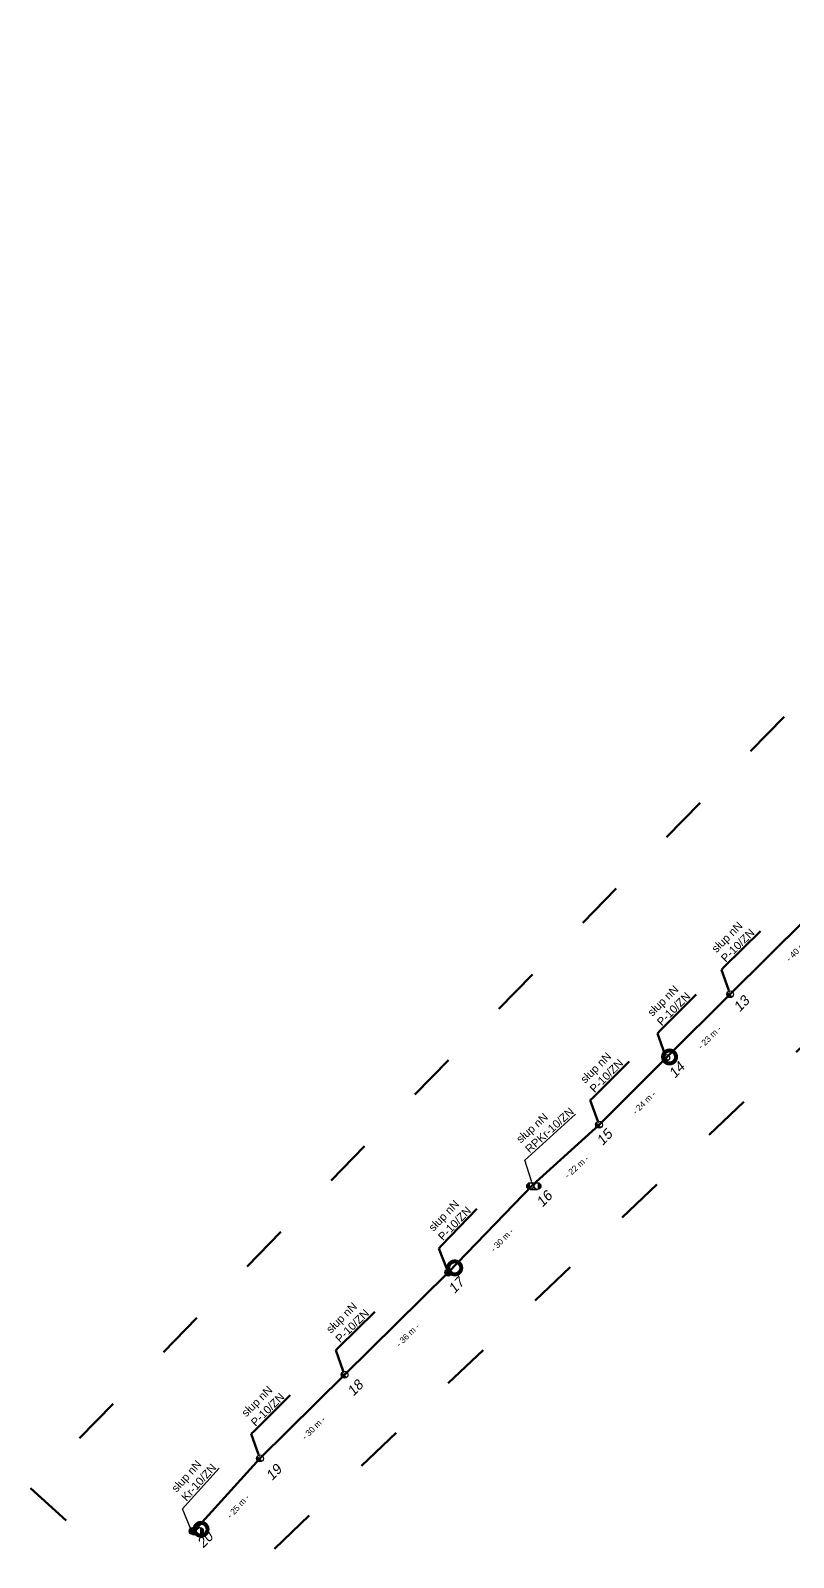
# Model space of a CAD drawing. Header units: metres. Extents: x 7531025 to 7555771, y 5771206 to 5789306.
# Drawn here: x 7549810.4 to 7550001, y 5784837.2 to 5785218.9 of the extents above; entities that cross this region are included whole.
import ezdxf
from ezdxf import colors
from ezdxf.entities.mleader import LeaderData, LeaderLine
from ezdxf.math import Vec2, Vec3

# ---------------------------------------------------------------- set-up
doc = ezdxf.new("R2010")
doc.units = ezdxf.units.M
doc.linetypes.add('GCAD_ISO03W100', pattern=[30, 12, -18])
for name, color, linetype, lineweight in [('!TELE', 30, 'SCARPLINE1A', 50), ('!trafo_05-1069', 6, 'GCAD_ISO03W100', 50), ('_numery slupow etap 4 cz. 2', 7, 'Continuous', 40)]:
    doc.layers.add(name, color=color, linetype=linetype, lineweight=lineweight)
for name, color, linetype in [('!wymiary', 7, 'Continuous'), ('_MM mufy', 3, 'Continuous'), ('_MM opisy', 7, 'Continuous'), ('_MM slupy', 5, 'Continuous')]:
    doc.layers.add(name, color=color, linetype=linetype)
doc.styles.get("Standard").update_dxf_attribs({"font": 'ARIAL.TTF'})
doc.linetypes.add('SCARPLINE1A', pattern='A,2,[150,AAA.SHX,S=1,R=0,X=0,Y=0],1e-11', length=2)
doc.dimstyles.new('opis linie', dxfattribs={"dimtxt": 1.5, "dimasz": 0.18, "dimexe": 0.18, "dimexo": 0.0625, "dimgap": 2.5, "dimtad": 4, "dimdec": 0, "dimzin": 0, "dimdsep": 46, "dimtxsty": 'Standard', "dimcen": 0.09, "dimse1": 1, "dimse2": 1, "dimsd1": 1, "dimsd2": 1, "dimclrt": 256, "dimadec": 0, "dimazin": 0, "dimtfac": 1, "dimtdec": 0, "dimtofl": 0, "dimtmove": 0, "dimatfit": 3, "dimfxl": 1, "dimtfill": 1, "dimtolj": 1, "dimtzin": 0, "dimarcsym": 0})

# ---------------------------------------------------------------- blocks, each defined once
blk = doc.blocks.new('*D268')
at = {"layer": 'Defpoints', "color": 0}
for p in [(7549867.71, 5784862), (7549868.27, 5784861.5), (7549850.84, 5784843.39)]:
    blk.add_point(p, dxfattribs=at)
at = {"layer": '!wymiary', "insert": (7549862.25, 5784850), "char_height": 1.5, "attachment_point": 5, "rotation": 47.8151, "bg_fill": 3, "box_fill_scale": 1.1, "bg_fill_color": 9, "bg_fill_true_color": 13158600, "bg_fill_transparency": 0}
blk.add_mtext('\\A1;- 25 m -', dxfattribs=at)
blk = doc.blocks.new('*D269')
at = {"layer": 'Defpoints', "color": 0}
for p in [(7549888.84, 5784882.89), (7549889.37, 5784882.36), (7549867.71, 5784862)]:
    blk.add_point(p, dxfattribs=at)
at = {"layer": '!wymiary', "insert": (7549881.1, 5784869.59), "char_height": 1.5, "attachment_point": 5, "rotation": 44.6755, "bg_fill": 3, "box_fill_scale": 1.1, "bg_fill_color": 9, "bg_fill_true_color": 13158600, "bg_fill_transparency": 0}
blk.add_mtext('\\A1;- 30 m -', dxfattribs=at)
blk = doc.blocks.new('*D270')
at = {"layer": 'Defpoints', "color": 0}
for p in [(7549914.75, 5784908.43), (7549915.27, 5784907.89), (7549888.84, 5784882.89)]:
    blk.add_point(p, dxfattribs=at)
at = {"layer": '!wymiary', "insert": (7549904.61, 5784892.8), "char_height": 1.5, "attachment_point": 5, "rotation": 44.5857, "bg_fill": 3, "box_fill_scale": 1.1, "bg_fill_color": 9, "bg_fill_true_color": 13158600, "bg_fill_transparency": 0}
blk.add_mtext('\\A1;- 36 m -', dxfattribs=at)
blk = doc.blocks.new('*D271')
at = {"layer": 'Defpoints', "color": 0}
for p in [(7549935.84, 5784930.31), (7549936.38, 5784929.79), (7549914.75, 5784908.43)]:
    blk.add_point(p, dxfattribs=at)
at = {"layer": '!wymiary', "insert": (7549928.18, 5784916.58), "char_height": 1.5, "attachment_point": 5, "rotation": 46.0625, "bg_fill": 3, "box_fill_scale": 1.1, "bg_fill_color": 9, "bg_fill_true_color": 13158600, "bg_fill_transparency": 0}
blk.add_mtext('\\A1;- 30 m -', dxfattribs=at)
blk = doc.blocks.new('*D272')
at = {"layer": 'Defpoints', "color": 0}
for p in [(7549952.46, 5784945.39), (7549952.96, 5784944.83), (7549935.84, 5784930.31)]:
    blk.add_point(p, dxfattribs=at)
at = {"layer": '!wymiary', "insert": (7549946.84, 5784934.88), "char_height": 1.5, "attachment_point": 5, "rotation": 42.1931, "bg_fill": 3, "box_fill_scale": 1.1, "bg_fill_color": 9, "bg_fill_true_color": 13158600, "bg_fill_transparency": 0}
blk.add_mtext('\\A1;- 22 m -', dxfattribs=at)
blk = doc.blocks.new('*D273')
at = {"layer": 'Defpoints', "color": 0}
for p in [(7549969.24, 5784962.12), (7549969.77, 5784961.59), (7549952.46, 5784945.39)]:
    blk.add_point(p, dxfattribs=at)
at = {"layer": '!wymiary', "insert": (7549963.68, 5784950.92), "char_height": 1.5, "attachment_point": 5, "rotation": 44.9214, "bg_fill": 3, "box_fill_scale": 1.1, "bg_fill_color": 9, "bg_fill_true_color": 13158600, "bg_fill_transparency": 0}
blk.add_mtext('\\A1;- 24 m -', dxfattribs=at)
blk = doc.blocks.new('*D274')
at = {"layer": 'Defpoints', "color": 0}
for p in [(7549985.22, 5784978.02), (7549985.74, 5784977.49), (7549969.24, 5784962.12)]:
    blk.add_point(p, dxfattribs=at)
at = {"layer": '!wymiary', "insert": (7549980.06, 5784967.22), "char_height": 1.5, "attachment_point": 5, "rotation": 44.8652, "bg_fill": 3, "box_fill_scale": 1.1, "bg_fill_color": 9, "bg_fill_true_color": 13158600, "bg_fill_transparency": 0}
blk.add_mtext('\\A1;- 23 m -', dxfattribs=at)
blk = doc.blocks.new('*D275')
at = {"layer": 'Defpoints', "color": 0}
for p in [(7550013.36, 5785005.92), (7550013.88, 5785005.38), (7549985.22, 5784978.02)]:
    blk.add_point(p, dxfattribs=at)
at = {"layer": '!wymiary', "insert": (7550002.11, 5784989.11), "char_height": 1.5, "attachment_point": 5, "rotation": 44.7505, "bg_fill": 3, "box_fill_scale": 1.1, "bg_fill_color": 9, "bg_fill_true_color": 13158600, "bg_fill_transparency": 0}
blk.add_mtext('\\A1;- 40 m -', dxfattribs=at)
blk = doc.blocks.new('ZN')
at = {"layer": '_MM slupy', "transparency": 33554687}
h = blk.add_hatch(color=256, dxfattribs=at)
h.dxf.hatch_style = 1
h.paths.add_polyline_path([(0, -0.86), (0, 0.86, 1)])
at = {"layer": '_MM slupy'}
blk.add_circle((0, 0), 0.857, dxfattribs=at)
blk = doc.blocks.new('R')
at = {"layer": '_MM slupy', "transparency": 33554687}
h = blk.add_hatch(color=256, dxfattribs=at)
h.dxf.hatch_style = 1
h.paths.add_polyline_path([(-0.93, -0.86), (-0.93, 0.86, 1)])
h = blk.add_hatch(color=256, dxfattribs=at)
h.dxf.hatch_style = 1
h.paths.add_polyline_path([(0.93, 0.86), (0.93, -0.86, 1)])
at = {"layer": '_MM slupy'}
for points in [[(-0.93, 0.86), (0.93, 0.86)], [(-0.93, -0.86), (0.93, -0.86)]]:
    blk.add_lwpolyline(points, dxfattribs=at)
for centre in [(-0.93, 0), (0.93, 0)]:
    blk.add_circle(centre, 0.857, dxfattribs=at)
blk = doc.blocks.new('mufa')
at = {"layer": '_MM mufy'}
h = blk.add_hatch(color=256, dxfattribs=at)
h.dxf.hatch_style = 1
h.paths.add_polyline_path([(2.15, 0.12, 1), (-2.1, -0.05, 1)])
h.paths.add_polyline_path([(-1.1, -0.01, -1), (1.15, 0.08, -1)], flags=16)
h.paths.add_polyline_path([(-0.83, 0, -1), (0.88, 0.07, -1)], flags=0)
blk = doc.blocks.new('q')
at = {"layer": '_MM slupy'}
blk.add_blockref('ZN', (0, 0), dxfattribs=at)
at = {"layer": '_MM opisy'}
ml = blk.add_multileader_mtext('Standard', dxfattribs=at)
ml.set_content('\\pxql;słup nN\\PP-10/ZN', color=256)
ml.set_leader_properties()
ml.build(insert=Vec2(0, 0))
ml.multileader.update_dxf_attribs({"has_text_frame": 1, "text_left_attachment_type": 5, "text_right_attachment_type": 5, "dogleg_length": 1, "arrow_head_size": 1})
ctx = ml.context
ctx.base_point, ctx.char_height, ctx.arrow_head_size, ctx.landing_gap_size, ctx.plane_origin = Vec3(3.75, 5.9), 2, 1, 1, Vec3(1.72, -1.42)
ctx.left_attachment, ctx.right_attachment = 5, 5
notes = []
notes.append((ctx, [(0, (1, 1, 0), (2.75, 5.9), (1, 0), 1, [(0, [(0, 0), (2.75, 5.9)], 0, [])])]))
ctx.mtext.insert, ctx.mtext.flow_direction = Vec3(4.75, 11.7), 5
ctx.mtext.has_bg_fill, ctx.mtext.bg_color, ctx.mtext.bg_scale_factor, ctx.mtext.bg_transparency, ctx.mtext.use_window_bg_color = 1, -1023410175, 1, 0, 1
for ctx, leaders in notes:
    for number, flags, end, landing, length, lines in leaders:
        leader = LeaderData()
        leader.index, (leader.has_last_leader_line, leader.has_dogleg_vector, leader.attachment_direction) = number, flags
        leader.last_leader_point, leader.dogleg_vector, leader.dogleg_length = Vec3(end), Vec3(landing), length
        for number, points, colour, breaks in lines:
            line = LeaderLine()
            line.index, line.vertices, line.color, line.breaks = number, Vec3.list(points), colors.encode_raw_color(colour), breaks
            leader.lines.append(line)
        ctx.leaders.append(leader)

msp = doc.modelspace()

# ---------------------------------------------------------------- linework, layer by layer
at = {"layer": '!TELE'}
msp.add_lwpolyline([(7549850.84, 5784843.39), (7549867.71, 5784862), (7549888.84, 5784882.89), (7549914.75, 5784908.43), (7549935.84, 5784930.31), (7549952.46, 5784945.39), (7549969.24, 5784962.12), (7549985.22, 5784978.02), (7550013.36, 5785005.92), (7550033.7, 5785025.42), (7550047.49, 5785040.05), (7550060.64, 5785051.63), (7550077.71, 5785068.29), (7550090.67, 5785081.07), (7550108.71, 5785098.89), (7550124.36, 5785113.98), (7550142.29, 5785131.72), (7550160.25, 5785148.92), (7550175.43, 5785163.32), (7550190.94, 5785179.76), (7550220.49, 5785206.21)], dxfattribs=at)

# ---------------------------------------------------------------- next in the draw order: dimensions: what is measured, and where the dimension line sits
at = {"layer": '!wymiary'}
dim = msp.add_aligned_dim(p1=(7549850.84, 5784843.39), p2=(7549867.71, 5784862), distance=-0.75, dimstyle='opis linie', override={"dimpost": '- <> m -'}, dxfattribs=at)
dim.commit()
dim.dimension.update_dxf_attribs({"geometry": '*D268', "text_midpoint": (7549862.25, 5784850)})

# ---------------------------------------------------------------- next in the draw order: dimensions: what is measured, and where the dimension line sits
dim = msp.add_aligned_dim(p1=(7549867.71, 5784862), p2=(7549888.84, 5784882.89), distance=-0.75, dimstyle='opis linie', override={"dimpost": '- <> m -'}, dxfattribs=at)
dim.commit()
dim.dimension.update_dxf_attribs({"geometry": '*D269', "text_midpoint": (7549881.1, 5784869.59)})

# ---------------------------------------------------------------- next in the draw order: block references
at = {"layer": '!TELE', "rotation": 44.67546647423289}
msp.add_blockref('q', (7549867.71, 5784862), dxfattribs=at)

# ---------------------------------------------------------------- next in the draw order: dimensions: what is measured, and where the dimension line sits
at = {"layer": '!wymiary'}
dim = msp.add_aligned_dim(p1=(7549888.84, 5784882.89), p2=(7549914.75, 5784908.43), distance=-0.75, dimstyle='opis linie', override={"dimpost": '- <> m -'}, dxfattribs=at)
dim.commit()
dim.dimension.update_dxf_attribs({"geometry": '*D270', "text_midpoint": (7549904.61, 5784892.8)})

# ---------------------------------------------------------------- next in the draw order: block references
at = {"layer": '!TELE', "rotation": 44.58569204245125}
msp.add_blockref('q', (7549888.84, 5784882.89), dxfattribs=at)

# ---------------------------------------------------------------- next in the draw order: texts
at = {"layer": '_numery slupow etap 4 cz. 2', "oblique": 10}
msp.add_text('19', height=2.5, rotation=45.7959, dxfattribs=at).set_placement((7549870.69, 5784856.26))

# ---------------------------------------------------------------- next in the draw order: dimensions: what is measured, and where the dimension line sits
at = {"layer": '!wymiary'}
dim = msp.add_aligned_dim(p1=(7549914.75, 5784908.43), p2=(7549935.84, 5784930.31), distance=-0.75, dimstyle='opis linie', override={"dimpost": '- <> m -'}, dxfattribs=at)
dim.commit()
dim.dimension.update_dxf_attribs({"geometry": '*D271', "text_midpoint": (7549928.18, 5784916.58)})

# ---------------------------------------------------------------- next in the draw order: leaders
at = {"layer": '_MM opisy'}
ml = msp.add_multileader_mtext('Standard', dxfattribs=at)
ml.set_content('\\pxql;słup nN\\PKr-10/ZN', color=256)
ml.set_leader_properties()
ml.build(insert=Vec2(0, 0))
ml.multileader.update_dxf_attribs({"has_text_frame": 1, "text_left_attachment_type": 5, "text_right_attachment_type": 5, "dogleg_length": 1, "arrow_head_size": 1})
ctx = ml.context
ctx.base_point, ctx.char_height, ctx.arrow_head_size, ctx.landing_gap_size, ctx.plane_origin, ctx.plane_x_axis, ctx.plane_y_axis = Vec3(7549848.99, 5784850.13), 2, 1, 1, Vec3(7549853.05, 5784843.7), Vec3(0.671525, 0.740982), Vec3(-0.740982, 0.671525)
ctx.left_attachment, ctx.right_attachment = 5, 5
notes = []
notes.append((ctx, [(0, (1, 1, 0), (7549848.32, 5784849.39), (0.671525, 0.740982), 1, [(0, [(7549850.84, 5784843.39), (7549848.32, 5784849.39)], 0, [])])]))
ctx.mtext.insert, ctx.mtext.text_direction, ctx.mtext.flow_direction = Vec3(7549845.39, 5784854.74), Vec3(0.671525, 0.740982), 5
ctx.mtext.has_bg_fill, ctx.mtext.bg_color, ctx.mtext.bg_scale_factor, ctx.mtext.bg_transparency, ctx.mtext.use_window_bg_color = 1, -1023410175, 1, 0, 1
for ctx, leaders in notes:
    for number, flags, end, landing, length, lines in leaders:
        leader = LeaderData()
        leader.index, (leader.has_last_leader_line, leader.has_dogleg_vector, leader.attachment_direction) = number, flags
        leader.last_leader_point, leader.dogleg_vector, leader.dogleg_length = Vec3(end), Vec3(landing), length
        for number, points, colour, breaks in lines:
            line = LeaderLine()
            line.index, line.vertices, line.color, line.breaks = number, Vec3.list(points), colors.encode_raw_color(colour), breaks
            leader.lines.append(line)
        ctx.leaders.append(leader)

# ---------------------------------------------------------------- next in the draw order: block references
at = {"layer": '!TELE', "rotation": 46.06246659757574}
msp.add_blockref('q', (7549914.75, 5784908.43), dxfattribs=at)
msp.add_blockref('R', (7549851.79, 5784843.83))
at = {"color": 5, "lineweight": 70}
msp.add_blockref('mufa', (7549852.96, 5784844.24), dxfattribs=at)

# ---------------------------------------------------------------- next in the draw order: texts
at = {"layer": '_numery slupow etap 4 cz. 2', "oblique": 10}
for s, p in [('18', (7549891.03, 5784877.36)), ('20', (7549853.51, 5784839.43))]:
    msp.add_text(s, height=2.5, rotation=45.7959, dxfattribs=at).set_placement(p)

# ---------------------------------------------------------------- next in the draw order: dimensions: what is measured, and where the dimension line sits
at = {"layer": '!wymiary'}
dim = msp.add_aligned_dim(p1=(7549935.84, 5784930.31), p2=(7549952.46, 5784945.39), distance=-0.75, dimstyle='opis linie', override={"dimpost": '- <> m -'}, dxfattribs=at)
dim.commit()
dim.dimension.update_dxf_attribs({"geometry": '*D272', "text_midpoint": (7549946.84, 5784934.88)})

# ---------------------------------------------------------------- next in the draw order: block references
at = {"color": 5, "lineweight": 70}
msp.add_blockref('mufa', (7549916.36, 5784909.58), dxfattribs=at)

# ---------------------------------------------------------------- next in the draw order: texts
at = {"layer": '_numery slupow etap 4 cz. 2', "oblique": 10}
msp.add_text('17', height=2.5, rotation=45.7959, dxfattribs=at).set_placement((7549916.3, 5784903.01))

# ---------------------------------------------------------------- next in the draw order: dimensions: what is measured, and where the dimension line sits
at = {"layer": '!wymiary'}
dim = msp.add_aligned_dim(p1=(7549952.46, 5784945.39), p2=(7549969.24, 5784962.12), distance=-0.75, dimstyle='opis linie', override={"dimpost": '- <> m -'}, dxfattribs=at)
dim.commit()
dim.dimension.update_dxf_attribs({"geometry": '*D273', "text_midpoint": (7549963.68, 5784950.92)})

# ---------------------------------------------------------------- next in the draw order: block references
at = {"layer": '!TELE', "rotation": 44.92135811120625}
msp.add_blockref('q', (7549952.46, 5784945.39), dxfattribs=at)

# ---------------------------------------------------------------- next in the draw order: dimensions: what is measured, and where the dimension line sits
at = {"layer": '!wymiary'}
dim = msp.add_aligned_dim(p1=(7549969.24, 5784962.12), p2=(7549985.22, 5784978.02), distance=-0.75, dimstyle='opis linie', override={"dimpost": '- <> m -'}, dxfattribs=at)
dim.commit()
dim.dimension.update_dxf_attribs({"geometry": '*D274', "text_midpoint": (7549980.06, 5784967.22)})

# ---------------------------------------------------------------- next in the draw order: block references
at = {"layer": '!TELE', "rotation": 44.86517818854901}
msp.add_blockref('q', (7549969.24, 5784962.12), dxfattribs=at)

# ---------------------------------------------------------------- next in the draw order: texts
at = {"layer": '_numery slupow etap 4 cz. 2', "oblique": 10}
msp.add_text('15', height=2.5, rotation=45.7959, dxfattribs=at).set_placement((7549953.32, 5784940.03))

# ---------------------------------------------------------------- next in the draw order: dimensions: what is measured, and where the dimension line sits
at = {"layer": '!wymiary'}
dim = msp.add_aligned_dim(p1=(7549985.22, 5784978.02), p2=(7550013.36, 5785005.92), distance=-0.75, dimstyle='opis linie', override={"dimpost": '- <> m -'}, dxfattribs=at)
dim.commit()
dim.dimension.update_dxf_attribs({"geometry": '*D275', "text_midpoint": (7550002.11, 5784989.11)})

# ---------------------------------------------------------------- next in the draw order: leaders
at = {"layer": '_MM opisy'}
ml = msp.add_multileader_mtext('Standard', dxfattribs=at)
ml.set_content('\\pxql;słup nN\\PRPKr-10/ZN', color=256)
ml.set_leader_properties()
ml.build(insert=Vec2(0, 0))
ml.multileader.update_dxf_attribs({"has_text_frame": 1, "text_left_attachment_type": 5, "text_right_attachment_type": 5, "dogleg_length": 1, "arrow_head_size": 1})
ctx = ml.context
ctx.base_point, ctx.char_height, ctx.arrow_head_size, ctx.landing_gap_size, ctx.plane_origin, ctx.plane_x_axis, ctx.plane_y_axis = Vec3(7549934.65, 5784937.21), 2, 1, 1, Vec3(7549938.06, 5784930.42), Vec3(0.740885, 0.671632), Vec3(-0.671632, 0.740885)
ctx.left_attachment, ctx.right_attachment = 5, 5
notes = []
notes.append((ctx, [(0, (1, 1, 0), (7549933.91, 5784936.54), (0.740885, 0.671632), 1, [(0, [(7549935.84, 5784930.31), (7549933.91, 5784936.54)], 0, [])])]))
ctx.mtext.insert, ctx.mtext.text_direction, ctx.mtext.flow_direction = Vec3(7549931.52, 5784942.15), Vec3(0.740885, 0.671632), 5
ctx.mtext.has_bg_fill, ctx.mtext.bg_color, ctx.mtext.bg_scale_factor, ctx.mtext.bg_transparency, ctx.mtext.use_window_bg_color = 1, -1023410175, 1, 0, 1
for ctx, leaders in notes:
    for number, flags, end, landing, length, lines in leaders:
        leader = LeaderData()
        leader.index, (leader.has_last_leader_line, leader.has_dogleg_vector, leader.attachment_direction) = number, flags
        leader.last_leader_point, leader.dogleg_vector, leader.dogleg_length = Vec3(end), Vec3(landing), length
        for number, points, colour, breaks in lines:
            line = LeaderLine()
            line.index, line.vertices, line.color, line.breaks = number, Vec3.list(points), colors.encode_raw_color(colour), breaks
            leader.lines.append(line)
        ctx.leaders.append(leader)

# ---------------------------------------------------------------- next in the draw order: block references
at = {"layer": '!TELE', "rotation": 44.75052496884467}
msp.add_blockref('q', (7549985.22, 5784978.02), dxfattribs=at)
at = {"color": 5, "lineweight": 70}
msp.add_blockref('mufa', (7549970.05, 5784962.3), dxfattribs=at)
msp.add_blockref('R', (7549936.15, 5784930.05))

# ---------------------------------------------------------------- next in the draw order: texts
at = {"layer": '_numery slupow etap 4 cz. 2', "oblique": 10}
for s, p in [('14', (7549971.38, 5784956.84)), ('16', (7549938.28, 5784924.62))]:
    msp.add_text(s, height=2.5, rotation=45.7959, dxfattribs=at).set_placement(p)

# ---------------------------------------------------------------- next in the draw order: linework, layer by layer
at = {"layer": '!trafo_05-1069'}
msp.add_lwpolyline([(7549810.37, 5784854.56), (7549849.61, 5784818.73), (7550039.79, 5784999.86), (7550192.93, 5784801.73), (7550224.26, 5784823.84), (7550077.7, 5785033.86), (7550444.97, 5785366.98), (7550456.34, 5785406.64), (7550420.96, 5785437.98), (7550124.46, 5785176.12)], close=True, dxfattribs=at)

# ---------------------------------------------------------------- next in the draw order: texts
at = {"layer": '_numery slupow etap 4 cz. 2', "oblique": 10}
msp.add_text('13', height=2.5, rotation=45.7959, dxfattribs=at).set_placement((7549987.56, 5784973.39))

doc.saveas('drawing.dxf')
